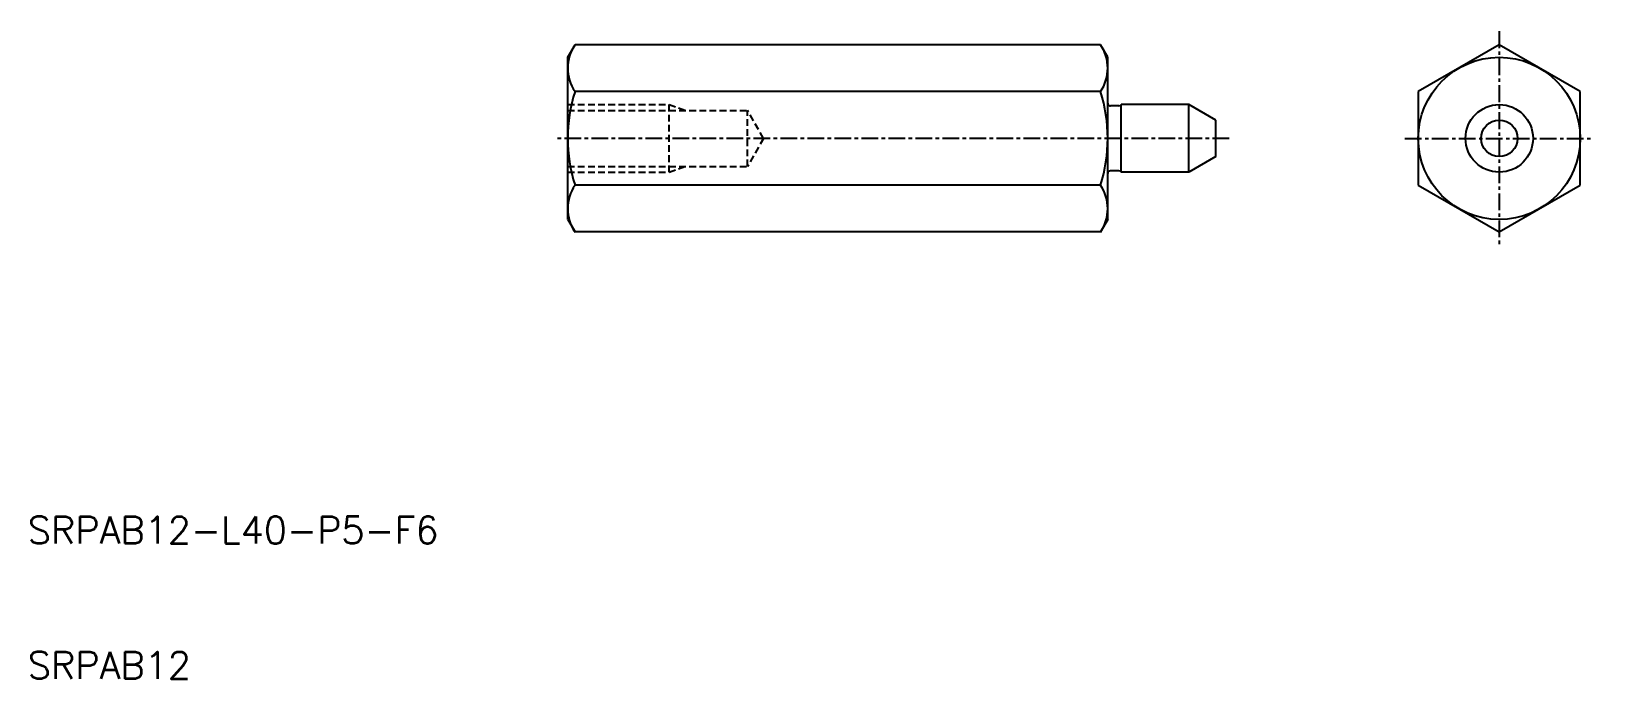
# Model space of a CAD drawing. Extents: x 10 to 126, y 10 to 58.
import ezdxf

# ---------------------------------------------------------------- set-up
doc = ezdxf.new("R2010")
doc.units = 0
doc.linetypes.add('CENTER', pattern=[2, 1.25, -0.25, 0.25, -0.25])
doc.linetypes.add('DASHED', pattern=[0.75, 0.5, -0.25])
doc.layers.get('0').update_dxf_attribs({"linetype": 'CONTINUOUS'})
doc.layers.add('CENTER', color=1, linetype='CENTER')
doc.styles.get("Standard").update_dxf_attribs({"font": 'txt.shx'})

msp = doc.modelspace()

# ---------------------------------------------------------------- linework, layer by layer
at = {"color": 7, "linetype": 'CONTINUOUS'}
for p, q in [((50, 56), (50.54, 56.93)), ((89.46, 56.93), (50.54, 56.93)), ((90, 56), (89.46, 56.93)), ((119, 56.93), (113, 53.46)), ((125, 53.46), (119, 56.93)), ((50, 44), (50, 56)), ((90, 44), (90, 56)), ((89.46, 53.46), (50.54, 53.46)), ((113, 53.46), (113, 46.54)), ((125, 46.54), (125, 53.46)), ((90.83, 52.4), (90.2, 52.4)), ((96, 52.5), (91, 52.5)), ((91, 47.5), (91, 52.5)), ((96, 47.5), (96, 52.5)), ((98, 51.35), (96, 52.5)), ((98, 48.65), (98, 51.35)), ((98, 48.65), (96, 47.5)), ((90.83, 47.6), (90.2, 47.6)), ((96, 47.5), (91, 47.5)), ((89.46, 46.54), (50.54, 46.54)), ((113, 46.54), (119, 43.07)), ((119, 43.07), (125, 46.54)), ((50, 44), (50.54, 43.07)), ((90, 44), (89.46, 43.07)), ((89.46, 43.07), (50.54, 43.07))]:
    msp.add_line(p, q, dxfattribs=at)
at = {"color": 3, "linetype": 'DASHED'}
for p, q in [((50, 52.5), (57.5, 52.5)), ((57.5, 47.5), (57.5, 52.5)), ((57.5, 52.5), (58.75, 52.07)), ((50, 52.07), (63.31, 52.07)), ((64.5, 50), (63.31, 52.07)), ((63.31, 47.93), (63.31, 52.07)), ((64.5, 50), (63.31, 47.93)), ((50, 47.93), (63.31, 47.93)), ((50, 47.5), (57.5, 47.5)), ((57.5, 47.5), (58.75, 47.93))]:
    msp.add_line(p, q, dxfattribs=at)
at = {"color": 7, "linetype": 'CONTINUOUS'}
for radius in [6, 2.5, 1.35]:
    msp.add_circle((119, 50), radius, dxfattribs=at)
for centre, radius, start, end in [((53.07, 55.2), 3.07, 145.6158, 214.3842), ((86.93, 55.2), 3.07, 325.6158, 34.3842), ((61.46, 50), 11.46, 162.412, 197.588), ((78.54, 50), 11.46, 342.412, 17.588), ((90.2, 52.6), 0.2, 180, 270), ((90.83, 52.6), 0.2, 270, 330), ((90.2, 47.4), 0.2, 90, 180), ((90.83, 47.4), 0.2, 30, 90), ((53.07, 44.8), 3.07, 145.6158, 214.3842), ((86.93, 44.8), 3.07, 325.6158, 34.3842)]:
    msp.add_arc(centre, radius, start, end, dxfattribs=at)
at = {"layer": 'CENTER', "color": 1, "linetype": 'CENTER'}
for p, q in [((119, 57.93), (119, 42.07)), ((99, 50), (49, 50)), ((112, 50), (126, 50))]:
    msp.add_line(p, q, dxfattribs=at)

# ---------------------------------------------------------------- texts
at = {"color": 7, "linetype": 'CONTINUOUS'}
for s, p in [('SRPAB12-L40-P5-F6', (10, 20)), ('SRPAB12', (10, 10))]:
    msp.add_text(s, height=2, dxfattribs=at).set_placement(p)

doc.saveas('drawing.dxf')
